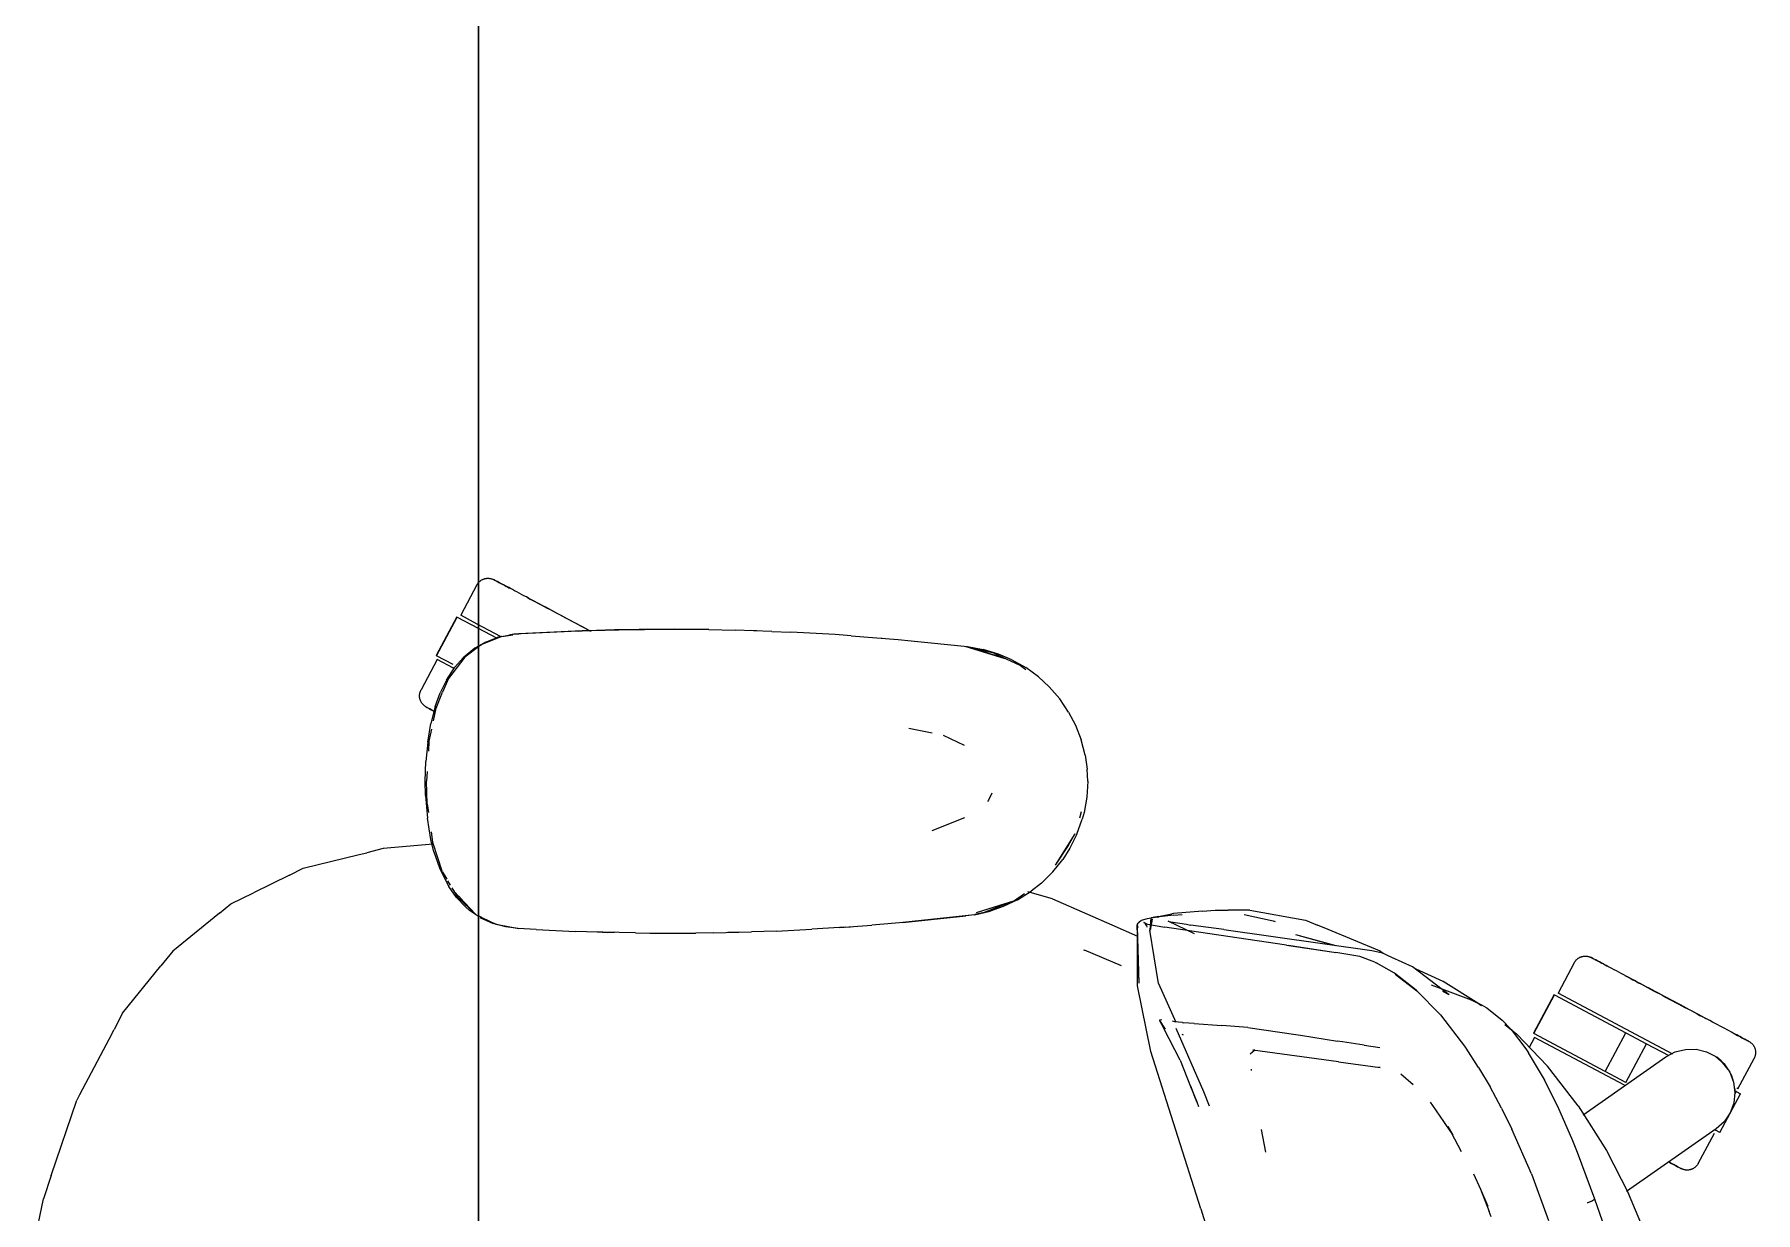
# Model space of a CAD drawing. Header units: millimetres. Extents: x 79795 to 317870, y -36033 to 97293.
# Drawn here: x 187511 to 188060, y 11569 to 11945 of the extents above; entities that cross this region are included whole.
import ezdxf

# ---------------------------------------------------------------- set-up
doc = ezdxf.new("R2010")
doc.units = ezdxf.units.MM
doc.header["$MEASUREMENT"] = 0
doc.layers.add('G-IMPT', color=8, linetype='CONTINUOUS', lineweight=9)
doc.layers.add('I-FURN', color=8, linetype='CONTINUOUS', lineweight=9)

msp = doc.modelspace()

# ---------------------------------------------------------------- linework, layer by layer
at = {"layer": 'G-IMPT'}
for p, q in [((187660.24, 11753.06), (187654.04, 11750.65)), ((187655.07, 11751.32), (187658.71, 11752.71)), ((187660.06, 11753.08), (187658.71, 11752.71)), ((187660.06, 11753.08), (187662.45, 11753.53)), ((187660.24, 11753.06), (187663.77, 11753.6)), ((187664.1, 11753.78), (187662.45, 11753.53)), ((187685.88, 11754.87), (187664.1, 11753.78)), ((187684.68, 11754.83), (187664.1, 11753.78)), ((187664.1, 11753.78), (187665.71, 11753.89)), ((187685.88, 11754.87), (187665.71, 11753.89)), ((187706.07, 11755.33), (187684.68, 11754.83)), ((187696.24, 11755.17), (187684.68, 11754.83)), ((187684.68, 11754.83), (187685.88, 11754.87)), ((187706.07, 11755.33), (187685.88, 11754.87)), ((187696.24, 11755.17), (187715.46, 11755.37)), ((187706.07, 11755.33), (187696.24, 11755.17)), ((187726.26, 11755.29), (187696.24, 11755.17)), ((187704.03, 11755.31), (187701.83, 11755.23)), ((187706.07, 11755.29), (187704.03, 11755.31)), ((187726.26, 11755.29), (187706.07, 11755.33)), ((187726.26, 11755.29), (187715.46, 11755.37)), ((187726.26, 11755.29), (187734.67, 11755.12)), ((187746.43, 11754.73), (187734.67, 11755.12)), ((187741.55, 11754.87), (187739.61, 11754.98)), ((187746.43, 11754.73), (187752.46, 11754.48)), ((187766.6, 11753.67), (187752.46, 11754.48)), ((187771.68, 11753.34), (187766.6, 11753.67)), ((187771.68, 11753.34), (187786.74, 11752.09)), ((187779.87, 11752.69), (187781.54, 11752.52)), ((187786.74, 11752.09), (187790.87, 11751.75)), ((187648.42, 11746.48), (187643.2, 11739.69)), ((187651.64, 11749.36), (187647.9, 11746.28)), ((187652.83, 11749.76), (187648.42, 11746.48)), ((187652.83, 11750.04), (187651.64, 11749.36)), ((187655.07, 11751.32), (187652.83, 11750.04)), ((187654.04, 11750.65), (187652.83, 11749.76)), ((187790.87, 11751.75), (187808.8, 11749.84)), ((187808.28, 11749.84), (187820.75, 11746.01)), ((187808.28, 11749.84), (187811.6, 11748.92)), ((187808.8, 11749.84), (187813.84, 11748.95)), ((187817.25, 11747.8), (187808.85, 11749.71)), ((187820.75, 11746.01), (187811.6, 11748.92)), ((187818.7, 11747.48), (187813.84, 11748.95)), ((187817.25, 11747.8), (187825.32, 11744.06)), ((187822.94, 11745.67), (187818.7, 11747.48)), ((187642.58, 11739.2), (187645.23, 11743.25)), ((187645.23, 11743.25), (187647.9, 11746.28)), ((187822.94, 11745.67), (187827.38, 11743.16)), ((187827.43, 11742.47), (187825.32, 11744.06)), ((187831.47, 11740.16), (187827.38, 11743.16)), ((187642.58, 11739.2), (187640.59, 11735.13)), ((187643.2, 11739.69), (187641.36, 11735.3)), ((187831.47, 11740.16), (187834.9, 11737)), ((187838.23, 11733.16), (187834.9, 11737)), ((187639.01, 11730.79), (187637.58, 11725.31)), ((187639.01, 11730.79), (187640.59, 11735.13)), ((187639.03, 11729.68), (187641.36, 11735.3)), ((187841.06, 11728.99), (187838.23, 11733.16)), ((187636.58, 11719.38), (187637.58, 11725.31)), ((187639.03, 11729.68), (187638.32, 11726.21)), ((187841.06, 11728.99), (187843.25, 11724.83)), ((187843.25, 11724.83), (187845.08, 11720.12)), ((187636.58, 11719.38), (187636.01, 11713.23)), ((187636.99, 11719.72), (187636.8, 11716.51)), ((187637.76, 11723.47), (187636.99, 11719.72)), ((187790.08, 11723.87), (187797.52, 11722.3)), ((187807.91, 11718.27), (187801.13, 11721.54)), ((187846.34, 11715.25), (187845.08, 11720.12)), ((187846.34, 11715.25), (187846.99, 11710.74)), ((187635.83, 11706.89), (187636.01, 11713.23)), ((187636.4, 11710), (187636.21, 11706.89)), ((187847.16, 11706.89), (187846.99, 11710.74)), ((187635.92, 11702.38), (187635.83, 11706.89)), ((187636.44, 11699.73), (187636.21, 11706.89)), ((187816.55, 11703.06), (187815.53, 11700.84)), ((187847.16, 11706.89), (187846.87, 11701.85)), ((187635.92, 11702.38), (187636.5, 11695.07)), ((187636.44, 11699.73), (187636.83, 11696.94)), ((187815.53, 11700.84), (187815.24, 11700.39)), ((187844.62, 11695.21), (187845.24, 11697.24)), ((187846.87, 11701.85), (187845.99, 11696.9)), ((187637.61, 11688.31), (187636.5, 11695.07)), ((187797.58, 11691.17), (187808.01, 11695.32)), ((187843.71, 11690), (187845.42, 11694.77)), ((187845.99, 11696.9), (187845.42, 11694.77)), ((187638.3, 11686.84), (187622.42, 11685.4)), ((187638.59, 11684.38), (187637.61, 11688.31)), ((187637.7, 11690.76), (187638.16, 11687.47)), ((187638.16, 11687.47), (187641.11, 11678.33)), ((187843.06, 11690.1), (187836.74, 11680.15)), ((187840.9, 11686.42), (187836.74, 11680.15)), ((187843.06, 11690.1), (187840.9, 11686.42)), ((187843.71, 11690), (187841.47, 11685.49)), ((187596.81, 11679.12), (187614.76, 11683.52)), ((187614.76, 11683.52), (187617.13, 11684.1)), ((187622.42, 11685.4), (187617.13, 11684.1)), ((187638.59, 11684.38), (187640.33, 11679.29)), ((187836.01, 11677.97), (187839.2, 11681.94)), ((187841.47, 11685.49), (187839.2, 11681.94)), ((187592.45, 11676.97), (187580.98, 11671.33)), ((187592.45, 11676.97), (187596.81, 11679.12)), ((187640.33, 11679.29), (187642.54, 11674.66)), ((187641.19, 11678.07), (187642.66, 11675.62)), ((187642.94, 11675.15), (187643.8, 11673.71)), ((187836.01, 11677.97), (187832.41, 11674.42)), ((187573.82, 11667.8), (187580.98, 11671.33)), ((187642.54, 11674.66), (187643.34, 11673.28)), ((187645.79, 11669.83), (187643.34, 11673.28)), ((187644.27, 11672.93), (187646.16, 11669.77)), ((187644.96, 11671.86), (187646.24, 11670.39)), ((187644.96, 11671.86), (187651.87, 11664.47)), ((187648.65, 11666.78), (187645.79, 11669.83)), ((187646.16, 11669.77), (187651.87, 11664.47)), ((187646.38, 11670.24), (187649.45, 11666.7)), ((187823.45, 11668.67), (187827.03, 11671.1)), ((187824.78, 11669.07), (187829.1, 11671.8)), ((187835.94, 11669.35), (187828.12, 11671.61)), ((187832.41, 11674.42), (187829.1, 11671.8)), ((187570.17, 11664.83), (187555.22, 11652.65)), ((187570.17, 11664.83), (187573.82, 11667.8)), ((187648.65, 11666.78), (187649.97, 11665.65)), ((187651.87, 11664.47), (187649.45, 11666.7)), ((187652.83, 11663.69), (187649.97, 11665.65)), ((187811.1, 11664.27), (187788.15, 11661.82)), ((187811.1, 11664.27), (187789.66, 11661.92)), ((187811.1, 11664.27), (187808.28, 11663.94)), ((187811.1, 11664.27), (187816.06, 11665.43)), ((187811.18, 11664.49), (187814.23, 11665.07)), ((187823.45, 11668.67), (187811.6, 11664.86)), ((187820.75, 11667.77), (187811.6, 11664.86)), ((187814.23, 11665.07), (187822.41, 11668.27)), ((187820.2, 11666.88), (187816.06, 11665.43)), ((187824.78, 11669.07), (187820.2, 11666.88)), ((187823.45, 11668.67), (187820.75, 11667.77)), ((187835.94, 11669.35), (187847.06, 11664.5)), ((187847.06, 11664.5), (187854.89, 11661.08)), ((187869.79, 11663.79), (187874.04, 11664.61)), ((187874.68, 11664.13), (187869.99, 11663.61)), ((187874.51, 11664.65), (187874.04, 11664.61)), ((187883.83, 11665.45), (187874.51, 11664.65)), ((187874.68, 11664.13), (187877.27, 11664.34)), ((187883.83, 11665.45), (187887.79, 11665.79)), ((187887.79, 11665.79), (187891.96, 11665.79)), ((187898.92, 11665.77), (187891.96, 11665.79)), ((187897.06, 11664.36), (187906.37, 11662.31)), ((187898.92, 11665.77), (187916.62, 11662.53)), ((187654.1, 11663.36), (187652.83, 11663.99)), ((187653.19, 11663.44), (187657.52, 11661.46)), ((187654.1, 11663.36), (187658.36, 11661.26)), ((187661.47, 11660.39), (187657.52, 11661.46)), ((187658.36, 11661.26), (187665.71, 11659.89)), ((187665.48, 11659.89), (187661.47, 11660.39)), ((187671.15, 11659.61), (187665.48, 11659.89)), ((187671.15, 11659.61), (187683.71, 11658.99)), ((187687.25, 11658.87), (187683.71, 11658.99)), ((187702.92, 11658.49), (187687.25, 11658.87)), ((187690.65, 11658.81), (187693.98, 11658.67)), ((187696.2, 11658.67), (187693.98, 11658.67)), ((187727.62, 11658.52), (187739.92, 11658.81)), ((187734.39, 11658.65), (187732.32, 11658.65)), ((187736.05, 11658.73), (187734.39, 11658.65)), ((187747.8, 11659.11), (187739.92, 11658.81)), ((187747.8, 11659.11), (187759.11, 11659.65)), ((187767.98, 11660.21), (187759.11, 11659.65)), ((187767.98, 11660.21), (187778.27, 11660.94)), ((187770.02, 11660.34), (187768.12, 11660.25)), ((187770.02, 11660.34), (187771.44, 11660.48)), ((187789.66, 11661.92), (187778.27, 11660.94)), ((187788.15, 11661.82), (187808.28, 11663.94)), ((187854.89, 11661.08), (187863.06, 11657.51)), ((187862.93, 11661.06), (187863.32, 11661.63)), ((187862.93, 11661.06), (187863.12, 11660.2)), ((187863.54, 11642.5), (187862.96, 11660.94)), ((187862.96, 11660.94), (187863.06, 11660.48)), ((187863.54, 11642.5), (187863.06, 11660.48)), ((187863.1, 11641.61), (187863.06, 11660.48)), ((187863.06, 11660.48), (187863.09, 11660.31)), ((187863.12, 11660.2), (187863.09, 11660.31)), ((187863.7, 11662.13), (187863.32, 11661.63)), ((187863.7, 11662.13), (187864.23, 11662.45)), ((187866.1, 11663), (187864.23, 11662.45)), ((187865.59, 11661.41), (187865.08, 11661.8)), ((187866.18, 11661.24), (187865.08, 11661.8)), ((187866.18, 11661.24), (187865.56, 11661.41)), ((187865.56, 11661.41), (187871.83, 11660.3)), ((187865.91, 11660.87), (187865.59, 11661.41)), ((187865.91, 11660.87), (187865.99, 11660.37)), ((187869.37, 11663.54), (187866.1, 11663)), ((187867.7, 11662.94), (187867.01, 11659.36)), ((187869.73, 11642.31), (187867.01, 11659.36)), ((187867.08, 11659.4), (187867.46, 11663.35)), ((187867.7, 11662.94), (187867.08, 11659.4)), ((187869.79, 11663.79), (187867.46, 11663.35)), ((187869.37, 11663.54), (187869.99, 11663.61)), ((187879.68, 11659.19), (187871.83, 11660.3)), ((187881.23, 11658.21), (187872.8, 11662.21)), ((187872.8, 11662.21), (187873.66, 11662.07)), ((187873.66, 11662.07), (187878.69, 11661.24)), ((187878.69, 11661.24), (187879.98, 11661.02)), ((187910.56, 11654.64), (187879.68, 11659.19)), ((187890.65, 11659.58), (187879.98, 11661.02)), ((187890.65, 11659.58), (187937.86, 11652.91)), ((187906.37, 11662.31), (187906.94, 11662.16)), ((187916.62, 11662.53), (187920.48, 11660.93)), ((187923.85, 11659.54), (187920.48, 11660.93)), ((187940.3, 11652.75), (187923.85, 11659.54)), ((187702.92, 11658.49), (187707.43, 11658.44)), ((187707.43, 11658.44), (187722.15, 11658.45)), ((187727.62, 11658.52), (187722.15, 11658.45)), ((187910.56, 11654.64), (187925.75, 11652.31)), ((187911.16, 11654.54), (187926.32, 11652.24)), ((187911.16, 11654.54), (187925.75, 11652.31)), ((187913.44, 11658.03), (187924.94, 11654.79)), ((187913.44, 11658.03), (187926.39, 11654.53)), ((187539.25, 11632.86), (187551.46, 11647.99)), ((187555.22, 11652.65), (187551.46, 11647.99)), ((187845.83, 11653.07), (187846.1, 11652.97)), ((187857.96, 11648.04), (187846.1, 11652.97)), ((187933.99, 11650.94), (187926.32, 11652.24)), ((187938.78, 11649.19), (187933.99, 11650.94)), ((187937.86, 11652.91), (187940.85, 11652.26)), ((187938.78, 11649.19), (187939.21, 11648.98)), ((187945.04, 11645.69), (187939.21, 11648.98)), ((187941.47, 11651.98), (187940.3, 11652.75)), ((187944.22, 11650.69), (187940.85, 11652.26)), ((187950.79, 11647.63), (187944.22, 11650.69)), ((187869.73, 11642.31), (187875.31, 11630.02)), ((187952.01, 11640.27), (187945.04, 11645.69)), ((187945.27, 11645.36), (187952.22, 11639.97)), ((187945.27, 11645.36), (187948.64, 11642.77)), ((187952.22, 11639.97), (187948.64, 11642.77)), ((187962.45, 11638.71), (187950.79, 11647.63)), ((187960.56, 11643), (187951.93, 11646.98)), ((187972, 11635.88), (187960.56, 11643)), ((187867.29, 11620.66), (187863.1, 11641.61)), ((187952.01, 11640.27), (187959.74, 11632.37)), ((187956.79, 11641.95), (187968.7, 11637.44)), ((187962.45, 11638.71), (187960.49, 11639.83)), ((187970.92, 11636.36), (187968.7, 11637.44)), ((187539.25, 11632.86), (187536.54, 11627.73)), ((187959.74, 11632.37), (187967.76, 11621.93)), ((187973.36, 11635.19), (187970.92, 11636.36)), ((187972, 11635.88), (187972.77, 11635.38)), ((187973.36, 11635.19), (187974.5, 11634.57)), ((187974.5, 11634.57), (187979.36, 11630.71)), ((187535.81, 11626.35), (187525.52, 11606.84)), ((187535.81, 11626.35), (187536.54, 11627.73)), ((187870.09, 11630.5), (187870.06, 11630.34)), ((187870.12, 11630.63), (187870.09, 11630.5)), ((187870.09, 11630.5), (187871.93, 11627.8)), ((187870.09, 11630.5), (187871.44, 11628.05)), ((187870.81, 11630.78), (187870.12, 11630.63)), ((187876.72, 11617.94), (187871.44, 11628.05)), ((187874.07, 11630.47), (187874.84, 11630.19)), ((187874.91, 11630.17), (187874.84, 11630.19)), ((187877.37, 11629.89), (187874.91, 11630.17)), ((187884.27, 11607.83), (187875.35, 11627.99)), ((187877.72, 11625.82), (187877.29, 11626.09)), ((187877.37, 11629.89), (187877.74, 11629.84)), ((187881.15, 11629.59), (187877.74, 11629.84)), ((187881.15, 11629.59), (187889.99, 11628.96)), ((187898.23, 11628.34), (187889.99, 11628.96)), ((187898.31, 11628.33), (187898.23, 11628.34)), ((187898.31, 11628.33), (187913.53, 11626.12)), ((187913.53, 11626.12), (187915.08, 11625.87)), ((187915.08, 11625.87), (187926.85, 11624.01)), ((187982.26, 11627.69), (187979.36, 11630.71)), ((187980.25, 11629.27), (187983.93, 11626.27)), ((187982.26, 11627.69), (187986.97, 11621.56)), ((187983.93, 11626.27), (187993.88, 11615.97)), ((187883.28, 11570.42), (187867.29, 11620.66)), ((187898.97, 11619.95), (187900.54, 11621.19)), ((187899.83, 11621.07), (187900.09, 11621.11)), ((187927.16, 11617.33), (187899.83, 11621.07)), ((187900.32, 11621.15), (187900.09, 11621.11)), ((187928.51, 11623.74), (187926.85, 11624.01)), ((187935.35, 11622.68), (187928.51, 11623.74)), ((187935.35, 11622.68), (187940.42, 11621.94)), ((187967.76, 11621.93), (187967.93, 11621.68)), ((187971.81, 11615.58), (187967.93, 11621.68)), ((187986.97, 11621.56), (187987.83, 11620.27)), ((187992.57, 11612.27), (187987.83, 11620.27)), ((187876.72, 11617.94), (187879.97, 11609.47)), ((187899.33, 11615), (187899.37, 11614.65)), ((187927.16, 11617.33), (187940.52, 11615.55)), ((187940.52, 11615.55), (187940.04, 11615.69)), ((187971.81, 11615.58), (187975.58, 11609.35)), ((188003.69, 11603.37), (187993.88, 11615.97)), ((187881.99, 11604.57), (187879.97, 11609.68)), ((187879.97, 11609.68), (187881.37, 11606.14)), ((187879.97, 11609.47), (187881.99, 11604.57)), ((187951.01, 11610.05), (187947.11, 11613.39)), ((187979.15, 11602.56), (187975.58, 11609.35)), ((187996.87, 11603.66), (187992.57, 11612.27)), ((187997.09, 11603.22), (187992.57, 11612.27)), ((187992.57, 11612.27), (187992.87, 11611.67)), ((187997.09, 11603.22), (187992.87, 11611.67)), ((187516.49, 11581.1), (187524.64, 11605.18)), ((187525.52, 11606.84), (187524.64, 11605.18)), ((187881.99, 11604.57), (187882.55, 11603.16)), ((187886.01, 11603.25), (187884.27, 11607.83)), ((187957.29, 11603.42), (187956.54, 11604.52)), ((187960.78, 11598.28), (187957.29, 11603.42)), ((187961.18, 11597.71), (187960.78, 11598.28)), ((187979.15, 11602.56), (187982.54, 11595.83)), ((187996.87, 11603.66), (187997.09, 11603.22)), ((187997.09, 11603.22), (188001.87, 11592.26)), ((188003.69, 11603.37), (188012.66, 11589.08)), ((187904.01, 11588.53), (187902.59, 11595.78)), ((187963.73, 11593.95), (187961.18, 11597.71)), ((187963.73, 11593.95), (187962.23, 11596.72)), ((187966.42, 11588.62), (187962.23, 11596.72)), ((187988.72, 11581.61), (187982.54, 11595.83)), ((188001.87, 11592.26), (188003.35, 11588.58)), ((188003.35, 11588.58), (188008.92, 11573.62)), ((188012.66, 11589.08), (188019.76, 11575.3)), ((187516.49, 11581.1), (187513.98, 11573.66)), ((187970.29, 11581.58), (187972.48, 11576.73)), ((187972.48, 11576.73), (187974.79, 11571.28)), ((187972.48, 11576.73), (187975.21, 11569.65)), ((187988.72, 11581.61), (187994.18, 11566.73)), ((187511.11, 11559.84), (187513.98, 11573.66)), ((188007.65, 11572.83), (188006.59, 11572.41)), ((188006.59, 11572.41), (188007.19, 11572.63)), ((188007.65, 11572.83), (188007.19, 11572.63)), ((188007.65, 11572.83), (188008.48, 11573.22)), ((188007.65, 11572.83), (188008.3, 11573.11)), ((188008.3, 11573.11), (188008.48, 11573.22)), ((188008.88, 11573.48), (188008.48, 11573.22)), ((188008.48, 11573.22), (188008.87, 11573.44)), ((188008.88, 11573.48), (188008.87, 11573.44)), ((188008.92, 11573.62), (188008.88, 11573.48)), ((188008.88, 11573.48), (188008.88, 11573.62)), ((188008.88, 11573.62), (188011.29, 11566.68)), ((188027.27, 11557.33), (188019.76, 11575.3)), ((187883.28, 11570.42), (187892.47, 11540.44)), ((187975.87, 11567.92), (187975.21, 11569.65))]:
    msp.add_line(p, q, dxfattribs=at)
at = {"layer": 'I-FURN'}
for p, q in [((187652.83, 10669.09), (187652.83, 12069.09)), ((187652.83, 12069.09), (187652.83, 10669.09)), ((187652.27, 11769.52), (187647.12, 11759.84)), ((187652.27, 11769.52), (187652.35, 11769.66)), ((187652.35, 11769.66), (187652.43, 11769.8)), ((187652.43, 11769.8), (187652.52, 11769.93)), ((187652.52, 11769.93), (187652.62, 11770.06)), ((187652.62, 11770.06), (187652.72, 11770.19)), ((187652.72, 11770.19), (187652.82, 11770.31)), ((187652.82, 11770.31), (187652.93, 11770.43)), ((187652.93, 11770.43), (187653.05, 11770.55)), ((187653.05, 11770.55), (187653.16, 11770.65)), ((187653.16, 11770.65), (187653.29, 11770.76)), ((187653.29, 11770.76), (187653.42, 11770.86)), ((187653.42, 11770.86), (187653.55, 11770.95)), ((187653.55, 11770.95), (187653.68, 11771.04)), ((187653.68, 11771.04), (187653.82, 11771.12)), ((187653.82, 11771.12), (187653.96, 11771.2)), ((187653.96, 11771.2), (187654.1, 11771.27)), ((187654.1, 11771.27), (187654.25, 11771.34)), ((187654.25, 11771.34), (187654.4, 11771.4)), ((187654.4, 11771.4), (187654.55, 11771.45)), ((187654.55, 11771.45), (187654.71, 11771.5)), ((187654.71, 11771.5), (187654.86, 11771.54)), ((187654.86, 11771.54), (187655.02, 11771.58)), ((187655.02, 11771.58), (187655.18, 11771.61)), ((187655.18, 11771.61), (187655.34, 11771.63)), ((187655.34, 11771.63), (187655.5, 11771.65)), ((187655.5, 11771.65), (187655.66, 11771.66)), ((187655.66, 11771.66), (187655.82, 11771.66)), ((187655.82, 11771.66), (187655.98, 11771.66)), ((187655.98, 11771.66), (187656.14, 11771.65)), ((187656.14, 11771.65), (187656.3, 11771.63)), ((187656.3, 11771.63), (187656.46, 11771.61)), ((187656.46, 11771.61), (187656.62, 11771.58)), ((187656.62, 11771.58), (187656.78, 11771.55)), ((187656.78, 11771.55), (187656.93, 11771.51)), ((187656.93, 11771.51), (187657.09, 11771.46)), ((187657.09, 11771.46), (187657.24, 11771.4)), ((187657.24, 11771.4), (187657.39, 11771.35)), ((187657.39, 11771.35), (187657.54, 11771.28)), ((187657.54, 11771.28), (187657.68, 11771.21)), ((187657.68, 11771.21), (187657.72, 11771.19)), ((187657.72, 11771.19), (187657.74, 11771.18)), ((187657.73, 11771.19), (187657.72, 11771.19)), ((187657.77, 11771.16), (187657.73, 11771.19)), ((187657.74, 11771.18), (187657.8, 11771.15)), ((187657.85, 11771.12), (187657.77, 11771.16)), ((187657.8, 11771.15), (187657.9, 11771.09)), ((187657.97, 11771.05), (187657.85, 11771.12)), ((187657.9, 11771.09), (187658.04, 11771.02)), ((187658.13, 11770.97), (187657.97, 11771.05)), ((187658.04, 11771.02), (187658.22, 11770.92)), ((187658.34, 11770.86), (187658.13, 11770.97)), ((187658.22, 11770.92), (187658.44, 11770.81)), ((187658.58, 11770.73), (187658.34, 11770.86)), ((187658.44, 11770.81), (187658.7, 11770.67)), ((187658.86, 11770.59), (187658.58, 11770.73)), ((187658.7, 11770.67), (187659, 11770.51)), ((187659.17, 11770.42), (187658.86, 11770.59)), ((187659, 11770.51), (187659.33, 11770.33)), ((187659.53, 11770.23), (187659.17, 11770.42)), ((187659.33, 11770.33), (187659.71, 11770.13)), ((187659.92, 11770.02), (187659.53, 11770.23)), ((187659.71, 11770.13), (187660.12, 11769.92)), ((187660.35, 11769.79), (187659.92, 11770.02)), ((187660.12, 11769.92), (187660.56, 11769.68)), ((187660.82, 11769.54), (187660.35, 11769.79)), ((187660.56, 11769.68), (187661.04, 11769.42)), ((187661.32, 11769.28), (187660.82, 11769.54)), ((187661.04, 11769.42), (187661.56, 11769.15)), ((187661.85, 11768.99), (187661.32, 11769.28)), ((187661.56, 11769.15), (187662.11, 11768.85)), ((187662.42, 11768.69), (187661.85, 11768.99)), ((187662.11, 11768.85), (187662.7, 11768.54)), ((187663.02, 11768.37), (187662.42, 11768.69)), ((187663.66, 11768.03), (187663.02, 11768.37)), ((187664.32, 11767.68), (187663.66, 11768.03)), ((187665.02, 11767.31), (187664.32, 11767.68)), ((187665.74, 11766.93), (187665.02, 11767.31)), ((187666.49, 11766.53), (187665.74, 11766.93)), ((187667.26, 11766.11), (187666.49, 11766.53)), ((187668.06, 11765.69), (187667.26, 11766.11)), ((187668.89, 11765.25), (187668.06, 11765.69)), ((187668.44, 11765.49), (187669.28, 11765.04)), ((187669.74, 11764.8), (187668.89, 11765.25)), ((187669.28, 11765.04), (187670.13, 11764.59)), ((187670.6, 11764.34), (187669.74, 11764.8)), ((187670.13, 11764.59), (187671.01, 11764.12)), ((187671.49, 11763.87), (187670.6, 11764.34)), ((187671.01, 11764.12), (187671.91, 11763.65)), ((187672.4, 11763.38), (187671.49, 11763.87)), ((187671.91, 11763.65), (187672.82, 11763.16)), ((187673.32, 11762.89), (187672.4, 11763.38)), ((187672.82, 11763.16), (187673.75, 11762.67)), ((187645.83, 11759.39), (187639.25, 11747.03)), ((187639.42, 11746.94), (187646, 11759.3)), ((187646, 11759.3), (187652.69, 11755.74)), ((187652.41, 11757.03), (187647.12, 11759.84)), ((187674.26, 11762.4), (187673.32, 11762.89)), ((187673.75, 11762.67), (187674.69, 11762.16)), ((187675.21, 11761.89), (187674.26, 11762.4)), ((187674.69, 11762.16), (187675.65, 11761.65)), ((187676.17, 11761.38), (187675.21, 11761.89)), ((187675.65, 11761.65), (187676.62, 11761.14)), ((187677.15, 11760.86), (187676.17, 11761.38)), ((187676.62, 11761.14), (187677.6, 11760.62)), ((187678.13, 11760.34), (187677.15, 11760.86)), ((187677.6, 11760.62), (187678.59, 11760.09)), ((187679.12, 11759.81), (187678.13, 11760.34)), ((187678.59, 11760.09), (187679.58, 11759.57)), ((187680.12, 11759.28), (187679.12, 11759.81)), ((187679.58, 11759.57), (187680.58, 11759.03)), ((187681.12, 11758.75), (187680.12, 11759.28)), ((187680.58, 11759.03), (187681.58, 11758.5)), ((187682.12, 11758.21), (187681.12, 11758.75)), ((187681.58, 11758.5), (187682.59, 11757.97)), ((187683.13, 11757.68), (187682.12, 11758.21)), ((187682.59, 11757.97), (187683.59, 11757.43)), ((187684.13, 11757.14), (187683.13, 11757.68)), ((187659.79, 11753.1), (187652.41, 11757.03)), ((187652.69, 11755.74), (187658.5, 11752.65)), ((187683.59, 11757.43), (187684.6, 11756.9)), ((187685.14, 11756.61), (187684.13, 11757.14)), ((187684.6, 11756.9), (187685.6, 11756.37)), ((187686.14, 11756.08), (187685.14, 11756.61)), ((187685.6, 11756.37), (187686.59, 11755.84)), ((187687.13, 11755.55), (187686.14, 11756.08)), ((187686.59, 11755.84), (187687.59, 11755.31)), ((187688.12, 11755.03), (187687.13, 11755.55)), ((187687.59, 11755.31), (187688.57, 11754.79)), ((187644.72, 11744.13), (187639.42, 11746.94)), ((187639.61, 11745.71), (187634.46, 11736.02)), ((187644.8, 11742.95), (187639.61, 11745.71)), ((187634.19, 11735.39), (187634.24, 11735.54)), ((187634.24, 11735.54), (187634.3, 11735.69)), ((187634.3, 11735.69), (187634.37, 11735.84)), ((187634.37, 11735.84), (187634.44, 11735.98)), ((187634.44, 11735.98), (187634.46, 11736.02)), ((187633.99, 11734.28), (187634, 11734.44)), ((187633.99, 11734.12), (187633.99, 11734.28)), ((187633.99, 11733.96), (187633.99, 11734.12)), ((187634, 11733.8), (187633.99, 11733.96)), ((187634, 11734.44), (187634.01, 11734.61)), ((187634.02, 11733.64), (187634, 11733.8)), ((187634.01, 11734.61), (187634.04, 11734.77)), ((187634.04, 11733.48), (187634.02, 11733.64)), ((187634.04, 11734.77), (187634.07, 11734.92)), ((187634.07, 11733.32), (187634.04, 11733.48)), ((187634.07, 11734.92), (187634.1, 11735.08)), ((187634.1, 11733.17), (187634.07, 11733.32)), ((187634.1, 11735.08), (187634.14, 11735.24)), ((187634.15, 11733.01), (187634.1, 11733.17)), ((187634.14, 11735.24), (187634.19, 11735.39)), ((187634.19, 11732.86), (187634.15, 11733.01)), ((187634.25, 11732.7), (187634.19, 11732.86)), ((187634.31, 11732.55), (187634.25, 11732.7)), ((187634.37, 11732.41), (187634.31, 11732.55)), ((187634.45, 11732.26), (187634.37, 11732.41)), ((187634.52, 11732.12), (187634.45, 11732.26)), ((187634.61, 11731.98), (187634.52, 11732.12)), ((187634.7, 11731.85), (187634.61, 11731.98)), ((187634.79, 11731.72), (187634.7, 11731.85)), ((187634.89, 11731.59), (187634.79, 11731.72)), ((187634.99, 11731.47), (187634.89, 11731.59)), ((187635.1, 11731.35), (187634.99, 11731.47)), ((187635.22, 11731.23), (187635.1, 11731.35)), ((187635.33, 11731.12), (187635.22, 11731.23)), ((187635.46, 11731.02), (187635.33, 11731.12)), ((187635.58, 11730.92), (187635.46, 11731.02)), ((187635.71, 11730.82), (187635.58, 11730.92)), ((187635.85, 11730.74), (187635.71, 11730.82)), ((187635.98, 11730.65), (187635.85, 11730.74)), ((187636.13, 11730.57), (187635.98, 11730.65)), ((187636.17, 11730.55), (187636.13, 11730.57)), ((187636.13, 11730.57), (187636.13, 11730.57)), ((187636.13, 11730.57), (187636.15, 11730.56)), ((187636.15, 11730.56), (187636.21, 11730.53)), ((187636.25, 11730.5), (187636.17, 11730.55)), ((187636.21, 11730.53), (187636.31, 11730.48)), ((187636.38, 11730.44), (187636.25, 11730.5)), ((187636.31, 11730.48), (187636.45, 11730.4)), ((187636.54, 11730.35), (187636.38, 11730.44)), ((187636.45, 11730.4), (187636.63, 11730.31)), ((187636.74, 11730.25), (187636.54, 11730.35)), ((187636.63, 11730.31), (187636.85, 11730.19)), ((187636.98, 11730.12), (187636.74, 11730.25)), ((187636.85, 11730.19), (187637.1, 11730.05)), ((187637.26, 11729.97), (187636.98, 11730.12)), ((187637.1, 11730.05), (187637.4, 11729.89)), ((187637.58, 11729.8), (187637.26, 11729.97)), ((187637.4, 11729.89), (187637.74, 11729.72)), ((187637.93, 11729.61), (187637.58, 11729.8)), ((187637.74, 11729.72), (187638.11, 11729.52)), ((187638.33, 11729.4), (187637.93, 11729.61)), ((187638.11, 11729.52), (187638.52, 11729.3)), ((187638.76, 11729.17), (187638.33, 11729.4)), ((188002.4, 11648.96), (187997.25, 11639.28)), ((188002.4, 11648.96), (188002.48, 11649.1)), ((188002.48, 11649.1), (188002.56, 11649.24)), ((188002.56, 11649.24), (188002.65, 11649.37)), ((188002.65, 11649.37), (188002.75, 11649.51)), ((188002.75, 11649.51), (188002.85, 11649.63)), ((188002.85, 11649.63), (188002.95, 11649.75)), ((188002.95, 11649.75), (188003.06, 11649.87)), ((188003.06, 11649.87), (188003.18, 11649.99)), ((188003.18, 11649.99), (188003.29, 11650.09)), ((188003.29, 11650.09), (188003.42, 11650.2)), ((188003.42, 11650.2), (188003.55, 11650.3)), ((188003.55, 11650.3), (188003.68, 11650.39)), ((188003.68, 11650.39), (188003.81, 11650.48)), ((188003.81, 11650.48), (188003.95, 11650.56)), ((188003.95, 11650.56), (188004.09, 11650.64)), ((188004.09, 11650.64), (188004.23, 11650.71)), ((188004.23, 11650.71), (188004.38, 11650.78)), ((188004.38, 11650.78), (188004.53, 11650.84)), ((188004.53, 11650.84), (188004.68, 11650.89)), ((188004.68, 11650.89), (188004.84, 11650.94)), ((188004.84, 11650.94), (188004.99, 11650.98)), ((188004.99, 11650.98), (188005.15, 11651.02)), ((188005.15, 11651.02), (188005.31, 11651.05)), ((188005.31, 11651.05), (188005.47, 11651.07)), ((188005.47, 11651.07), (188005.63, 11651.09)), ((188005.63, 11651.09), (188005.79, 11651.1)), ((188005.79, 11651.1), (188005.95, 11651.1)), ((188005.95, 11651.1), (188006.11, 11651.1)), ((188006.11, 11651.1), (188006.27, 11651.09)), ((188006.27, 11651.09), (188006.43, 11651.07)), ((188006.43, 11651.07), (188006.59, 11651.05)), ((188006.59, 11651.05), (188006.75, 11651.02)), ((188006.75, 11651.02), (188006.91, 11650.99)), ((188006.91, 11650.99), (188007.06, 11650.95)), ((188007.06, 11650.95), (188007.22, 11650.9)), ((188007.22, 11650.9), (188007.37, 11650.85)), ((188007.37, 11650.85), (188007.52, 11650.79)), ((188007.52, 11650.79), (188007.67, 11650.72)), ((188007.67, 11650.72), (188007.81, 11650.65)), ((188007.81, 11650.65), (188007.85, 11650.63)), ((188007.85, 11650.63), (188007.87, 11650.62)), ((188007.86, 11650.63), (188007.85, 11650.63)), ((188007.9, 11650.6), (188007.86, 11650.63)), ((188007.87, 11650.62), (188007.93, 11650.59)), ((188007.98, 11650.56), (188007.9, 11650.6)), ((188007.93, 11650.59), (188008.03, 11650.53)), ((188008.1, 11650.5), (188007.98, 11650.56)), ((188008.03, 11650.53), (188008.17, 11650.46)), ((188008.26, 11650.41), (188008.1, 11650.5)), ((188008.17, 11650.46), (188008.35, 11650.36)), ((188008.47, 11650.3), (188008.26, 11650.41)), ((188008.35, 11650.36), (188008.57, 11650.25)), ((188008.71, 11650.17), (188008.47, 11650.3)), ((188008.57, 11650.25), (188008.83, 11650.11)), ((188008.99, 11650.03), (188008.71, 11650.17)), ((188008.83, 11650.11), (188009.13, 11649.95)), ((188009.3, 11649.86), (188008.99, 11650.03)), ((188009.13, 11649.95), (188009.46, 11649.77)), ((188009.66, 11649.67), (188009.3, 11649.86)), ((188009.46, 11649.77), (188009.84, 11649.57)), ((188010.05, 11649.46), (188009.66, 11649.67)), ((188009.84, 11649.57), (188010.25, 11649.36)), ((188010.48, 11649.23), (188010.05, 11649.46)), ((188010.25, 11649.36), (188010.69, 11649.12)), ((188010.95, 11648.98), (188010.48, 11649.23)), ((188010.69, 11649.12), (188011.17, 11648.86)), ((188011.45, 11648.72), (188010.95, 11648.98)), ((188011.17, 11648.86), (188011.69, 11648.59)), ((188011.98, 11648.43), (188011.45, 11648.72)), ((188011.69, 11648.59), (188012.24, 11648.29)), ((188012.55, 11648.13), (188011.98, 11648.43)), ((188012.24, 11648.29), (188012.83, 11647.98)), ((188013.15, 11647.81), (188012.55, 11648.13)), ((188013.79, 11647.47), (188013.15, 11647.81)), ((188014.45, 11647.12), (188013.79, 11647.47)), ((188015.15, 11646.75), (188014.45, 11647.12)), ((188015.87, 11646.37), (188015.15, 11646.75)), ((188016.62, 11645.97), (188015.87, 11646.37)), ((188017.39, 11645.55), (188016.62, 11645.97)), ((188018.19, 11645.13), (188017.39, 11645.55)), ((188019.02, 11644.69), (188018.19, 11645.13)), ((188018.57, 11644.93), (188019.41, 11644.48)), ((188019.87, 11644.24), (188019.02, 11644.69)), ((188019.41, 11644.48), (188020.26, 11644.03)), ((188020.73, 11643.78), (188019.87, 11644.24)), ((188020.26, 11644.03), (188021.14, 11643.56)), ((188021.62, 11643.31), (188020.73, 11643.78)), ((188021.14, 11643.56), (188022.04, 11643.09)), ((188022.53, 11642.83), (188021.62, 11643.31)), ((188022.04, 11643.09), (188022.95, 11642.6)), ((188023.45, 11642.33), (188022.53, 11642.83)), ((188022.95, 11642.6), (188023.88, 11642.11)), ((188024.39, 11641.84), (188023.45, 11642.33)), ((187995.96, 11638.83), (187989.38, 11626.47)), ((187989.55, 11626.38), (187996.13, 11638.74)), ((187996.13, 11638.74), (188018.84, 11626.67)), ((188033.86, 11619.81), (187997.25, 11639.28)), ((188023.88, 11642.11), (188024.82, 11641.6)), ((188025.34, 11641.33), (188024.39, 11641.84)), ((188024.82, 11641.6), (188025.78, 11641.1)), ((188026.3, 11640.82), (188025.34, 11641.33)), ((188025.78, 11641.1), (188026.75, 11640.58)), ((188027.28, 11640.3), (188026.3, 11640.82)), ((188026.75, 11640.58), (188027.73, 11640.06)), ((188028.26, 11639.78), (188027.28, 11640.3)), ((188027.73, 11640.06), (188028.72, 11639.53)), ((188029.25, 11639.25), (188028.26, 11639.78)), ((188028.72, 11639.53), (188029.71, 11639.01)), ((188030.25, 11638.72), (188029.25, 11639.25)), ((188029.71, 11639.01), (188030.71, 11638.48)), ((188031.25, 11638.19), (188030.25, 11638.72)), ((188030.71, 11638.48), (188031.71, 11637.94)), ((188032.25, 11637.65), (188031.25, 11638.19)), ((188031.71, 11637.94), (188032.72, 11637.41)), ((188033.26, 11637.12), (188032.25, 11637.65)), ((188032.72, 11637.41), (188033.72, 11636.87)), ((188034.26, 11636.58), (188033.26, 11637.12)), ((188033.72, 11636.87), (188034.73, 11636.34)), ((188035.27, 11636.05), (188034.26, 11636.58)), ((188034.73, 11636.34), (188035.73, 11635.81)), ((188036.27, 11635.52), (188035.27, 11636.05)), ((188035.73, 11635.81), (188036.72, 11635.28)), ((188037.26, 11634.99), (188036.27, 11635.52)), ((188036.72, 11635.28), (188037.72, 11634.75)), ((188038.25, 11634.47), (188037.26, 11634.99)), ((188037.72, 11634.75), (188038.7, 11634.23)), ((188039.23, 11633.95), (188038.25, 11634.47)), ((188038.7, 11634.23), (188039.67, 11633.71)), ((188040.2, 11633.43), (188039.23, 11633.95)), ((188039.67, 11633.71), (188040.64, 11633.2)), ((188041.15, 11632.92), (188040.2, 11633.43)), ((188040.64, 11633.2), (188041.59, 11632.69)), ((188042.1, 11632.42), (188041.15, 11632.92)), ((188041.59, 11632.69), (188042.53, 11632.19)), ((188043.03, 11631.93), (188042.1, 11632.42)), ((188042.53, 11632.19), (188043.45, 11631.7)), ((188043.94, 11631.44), (188043.03, 11631.93)), ((188043.45, 11631.7), (188044.35, 11631.22)), ((188044.84, 11630.96), (188043.94, 11631.44)), ((188012.26, 11614.31), (187989.55, 11626.38)), ((188012.26, 11614.31), (188018.84, 11626.67)), ((188018.84, 11626.67), (188025.48, 11623.14)), ((188045.71, 11630.5), (188044.84, 11630.96)), ((188046.57, 11630.04), (188045.71, 11630.5)), ((188047.4, 11629.6), (188046.57, 11630.04)), ((188048.22, 11629.17), (188047.4, 11629.6)), ((188049, 11628.75), (188048.22, 11629.17)), ((188049.77, 11628.34), (188049, 11628.75)), ((188050.5, 11627.95), (188049.77, 11628.34)), ((188051.21, 11627.58), (188050.5, 11627.95)), ((188051.89, 11627.21), (188051.21, 11627.58)), ((188052.53, 11626.87), (188051.89, 11627.21)), ((188053.15, 11626.54), (188052.53, 11626.87)), ((188053.73, 11626.23), (188053.15, 11626.54)), ((188053.42, 11626.4), (188053.99, 11626.1)), ((188054.29, 11625.94), (188053.73, 11626.23)), ((188053.99, 11626.1), (188054.53, 11625.81)), ((188054.8, 11625.66), (188054.29, 11625.94)), ((188054.53, 11625.81), (188055.03, 11625.54)), ((188055.28, 11625.41), (188054.8, 11625.66)), ((187989.74, 11625.15), (187988.06, 11621.99)), ((188018.43, 11609.89), (187989.74, 11625.15)), ((188018.9, 11610.77), (188025.48, 11623.14)), ((188025.48, 11623.14), (188032.54, 11619.38)), ((188031.67, 11618.92), (188034.65, 11620.51)), ((188034.65, 11620.51), (188037.92, 11621.34)), ((188037.92, 11621.34), (188041.29, 11621.36)), ((188041.29, 11621.36), (188044.57, 11620.58)), ((188044.57, 11620.58), (188047.57, 11619.03)), ((188055.03, 11625.54), (188055.49, 11625.3)), ((188055.73, 11625.17), (188055.28, 11625.41)), ((188055.49, 11625.3), (188055.92, 11625.07)), ((188056.14, 11624.95), (188055.73, 11625.17)), ((188055.92, 11625.07), (188056.32, 11624.86)), ((188056.51, 11624.75), (188056.14, 11624.95)), ((188056.32, 11624.86), (188056.67, 11624.67)), ((188056.85, 11624.58), (188056.51, 11624.75)), ((188056.67, 11624.67), (188056.99, 11624.5)), ((188057.15, 11624.42), (188056.85, 11624.58)), ((188056.99, 11624.5), (188057.27, 11624.35)), ((188057.4, 11624.28), (188057.15, 11624.42)), ((188057.27, 11624.35), (188057.51, 11624.22)), ((188057.62, 11624.16), (188057.4, 11624.28)), ((188057.51, 11624.22), (188057.71, 11624.12)), ((188057.8, 11624.07), (188057.62, 11624.16)), ((188057.71, 11624.12), (188057.87, 11624.03)), ((188057.94, 11623.99), (188057.8, 11624.07)), ((188057.87, 11624.03), (188058, 11623.97)), ((188058.04, 11623.94), (188057.94, 11623.99)), ((188058, 11623.97), (188058.08, 11623.92)), ((188058.11, 11623.91), (188058.04, 11623.94)), ((188058.08, 11623.92), (188058.12, 11623.9)), ((188058.13, 11623.9), (188058.11, 11623.91)), ((188058.12, 11623.9), (188058.13, 11623.9)), ((188058.13, 11623.9), (188058.27, 11623.82)), ((188058.27, 11623.82), (188058.4, 11623.73)), ((188058.4, 11623.73), (188058.54, 11623.65)), ((188058.54, 11623.65), (188058.67, 11623.55)), ((188058.67, 11623.55), (188058.79, 11623.45)), ((188058.79, 11623.45), (188058.92, 11623.35)), ((188058.92, 11623.35), (188059.04, 11623.24)), ((188059.04, 11623.24), (188059.15, 11623.12)), ((188059.15, 11623.12), (188059.26, 11623)), ((188059.26, 11623), (188059.36, 11622.88)), ((188059.36, 11622.88), (188059.46, 11622.75)), ((188059.46, 11622.75), (188059.55, 11622.62)), ((188059.55, 11622.62), (188059.64, 11622.49)), ((188059.64, 11622.49), (188059.73, 11622.35)), ((188059.73, 11622.35), (188059.8, 11622.21)), ((188059.8, 11622.21), (188059.88, 11622.06)), ((188059.88, 11622.06), (188059.94, 11621.92)), ((188059.94, 11621.92), (188060, 11621.77)), ((188060, 11621.77), (188060.06, 11621.61)), ((188060.06, 11621.61), (188060.1, 11621.46)), ((188060.1, 11621.46), (188060.15, 11621.31)), ((188060.15, 11621.31), (188060.18, 11621.15)), ((188060.18, 11621.15), (188060.21, 11620.99)), ((188060.21, 11620.99), (188060.23, 11620.83)), ((188060.23, 11620.83), (188060.25, 11620.67)), ((188060.25, 11620.67), (188060.26, 11620.51)), ((188060.26, 11620.19), (188060.25, 11620.03)), ((188060.26, 11620.51), (188060.26, 11620.35)), ((188060.26, 11620.35), (188060.26, 11620.19)), ((188005.24, 11600.41), (188031.67, 11618.92)), ((188047.57, 11619.03), (188050.11, 11616.81)), ((188049.27, 11617.67), (188047.85, 11618.82)), ((188051.56, 11614.89), (188049.27, 11617.67)), ((188050.11, 11616.81), (188052.04, 11614.04)), ((188054.64, 11608.76), (188059.79, 11618.45)), ((188059.81, 11618.49), (188059.79, 11618.45)), ((188059.88, 11618.63), (188059.81, 11618.49)), ((188059.95, 11618.78), (188059.88, 11618.63)), ((188060.01, 11618.93), (188059.95, 11618.78)), ((188060.06, 11619.08), (188060.01, 11618.93)), ((188060.11, 11619.23), (188060.06, 11619.08)), ((188060.15, 11619.39), (188060.11, 11619.23)), ((188060.18, 11619.55), (188060.15, 11619.39)), ((188060.21, 11619.71), (188060.18, 11619.55)), ((188060.24, 11619.86), (188060.21, 11619.71)), ((188060.25, 11620.03), (188060.24, 11619.86)), ((188018.9, 11610.77), (188012.26, 11614.31)), ((188052.04, 11614.04), (188053.26, 11610.9)), ((188053.26, 11610.9), (188053.69, 11607.55)), ((188048.88, 11594.84), (188055.45, 11607.2)), ((188053.3, 11604.2), (188052.13, 11601.04)), ((188053.69, 11607.55), (188053.3, 11604.2)), ((188054.06, 11607.94), (188053.66, 11607.18)), ((188054.14, 11607.89), (188054.06, 11607.94)), ((188054.06, 11607.94), (188055.45, 11607.2)), ((188054.64, 11608.76), (188054.27, 11608.96)), ((188050.23, 11598.25), (188047.72, 11596)), ((188052.13, 11601.04), (188050.23, 11598.25)), ((188047.72, 11596), (188019.13, 11575.98)), ((188041.98, 11584.95), (188047.13, 11594.63)), ((188048.88, 11594.84), (188047.49, 11595.58)), ((188047.49, 11595.58), (188047.57, 11595.53)), ((188032.4, 11585.48), (188032.93, 11585.19)), ((188033.21, 11585.05), (188032.69, 11585.32)), ((188032.93, 11585.19), (188033.43, 11584.93)), ((188033.69, 11584.79), (188033.21, 11585.05)), ((188033.43, 11584.93), (188033.9, 11584.68)), ((188034.14, 11584.56), (188033.69, 11584.79)), ((188033.9, 11584.68), (188034.33, 11584.45)), ((188034.55, 11584.34), (188034.14, 11584.56)), ((188034.33, 11584.45), (188034.72, 11584.24)), ((188034.92, 11584.14), (188034.55, 11584.34)), ((188034.72, 11584.24), (188035.08, 11584.05)), ((188035.25, 11583.96), (188034.92, 11584.14)), ((188035.08, 11584.05), (188035.4, 11583.89)), ((188035.55, 11583.8), (188035.25, 11583.96)), ((188035.4, 11583.89), (188035.67, 11583.74)), ((188035.81, 11583.67), (188035.55, 11583.8)), ((188035.67, 11583.74), (188035.92, 11583.61)), ((188036.03, 11583.55), (188035.81, 11583.67)), ((188035.92, 11583.61), (188036.12, 11583.5)), ((188036.21, 11583.45), (188036.03, 11583.55)), ((188036.12, 11583.5), (188036.28, 11583.42)), ((188036.35, 11583.38), (188036.21, 11583.45)), ((188036.28, 11583.42), (188036.4, 11583.35)), ((188036.45, 11583.32), (188036.35, 11583.38)), ((188036.4, 11583.35), (188036.48, 11583.31)), ((188036.51, 11583.29), (188036.45, 11583.32)), ((188036.48, 11583.31), (188036.52, 11583.29)), ((188036.53, 11583.28), (188036.51, 11583.29)), ((188036.52, 11583.29), (188036.53, 11583.28)), ((188036.57, 11583.26), (188036.53, 11583.28)), ((188036.71, 11583.19), (188036.57, 11583.26)), ((188036.86, 11583.13), (188036.71, 11583.19)), ((188037.01, 11583.07), (188036.86, 11583.13)), ((188037.16, 11583.01), (188037.01, 11583.07)), ((188037.32, 11582.96), (188037.16, 11583.01)), ((188037.47, 11582.92), (188037.32, 11582.96)), ((188037.63, 11582.89), (188037.47, 11582.92)), ((188037.79, 11582.86), (188037.63, 11582.89)), ((188037.95, 11582.84), (188037.79, 11582.86)), ((188038.11, 11582.82), (188037.95, 11582.84)), ((188038.27, 11582.81), (188038.11, 11582.82)), ((188038.43, 11582.81), (188038.27, 11582.81)), ((188038.59, 11582.81), (188038.43, 11582.81)), ((188038.75, 11582.82), (188038.59, 11582.81)), ((188038.91, 11582.84), (188038.75, 11582.82)), ((188039.07, 11582.86), (188038.91, 11582.84)), ((188039.23, 11582.89), (188039.07, 11582.86)), ((188039.39, 11582.93), (188039.23, 11582.89)), ((188039.54, 11582.97), (188039.39, 11582.93)), ((188039.7, 11583.02), (188039.54, 11582.97)), ((188039.85, 11583.07), (188039.7, 11583.02)), ((188040, 11583.13), (188039.85, 11583.07)), ((188040.15, 11583.2), (188040, 11583.13)), ((188040.29, 11583.27), (188040.15, 11583.2)), ((188040.43, 11583.35), (188040.29, 11583.27)), ((188040.57, 11583.43), (188040.43, 11583.35)), ((188040.7, 11583.52), (188040.57, 11583.43)), ((188040.84, 11583.61), (188040.7, 11583.52)), ((188040.96, 11583.71), (188040.84, 11583.61)), ((188041.09, 11583.82), (188040.96, 11583.71)), ((188041.2, 11583.93), (188041.09, 11583.82)), ((188041.32, 11584.04), (188041.2, 11583.93)), ((188041.43, 11584.16), (188041.32, 11584.04)), ((188041.53, 11584.28), (188041.43, 11584.16)), ((188041.63, 11584.41), (188041.53, 11584.28)), ((188041.73, 11584.54), (188041.63, 11584.41)), ((188041.82, 11584.67), (188041.73, 11584.54)), ((188041.9, 11584.81), (188041.82, 11584.67)), ((188041.98, 11584.95), (188041.9, 11584.81))]:
    msp.add_line(p, q, dxfattribs=at)
for points in [[(188049.62, 11617.33), (188050.02, 11616.93), (188050.39, 11616.51), (188050.72, 11616.09)], [(188053.59, 11609), (188053.63, 11608.62), (188053.67, 11607.95), (188053.66, 11607.42), (188053.66, 11607.18)]]:
    msp.add_open_spline(points, degree=3, dxfattribs=at)
msp.add_open_spline([(188052.33, 11613.49), (188052.4, 11613.33), (188052.69, 11612.69), (188052.92, 11612.07), (188053.06, 11611.6)], degree=3, knots=[-0.5319761, -0.5319761, -0.5319761, -0.5319761, -0.5, -0.4, -0.4, -0.4, -0.4], dxfattribs=at)

doc.saveas('drawing.dxf')
